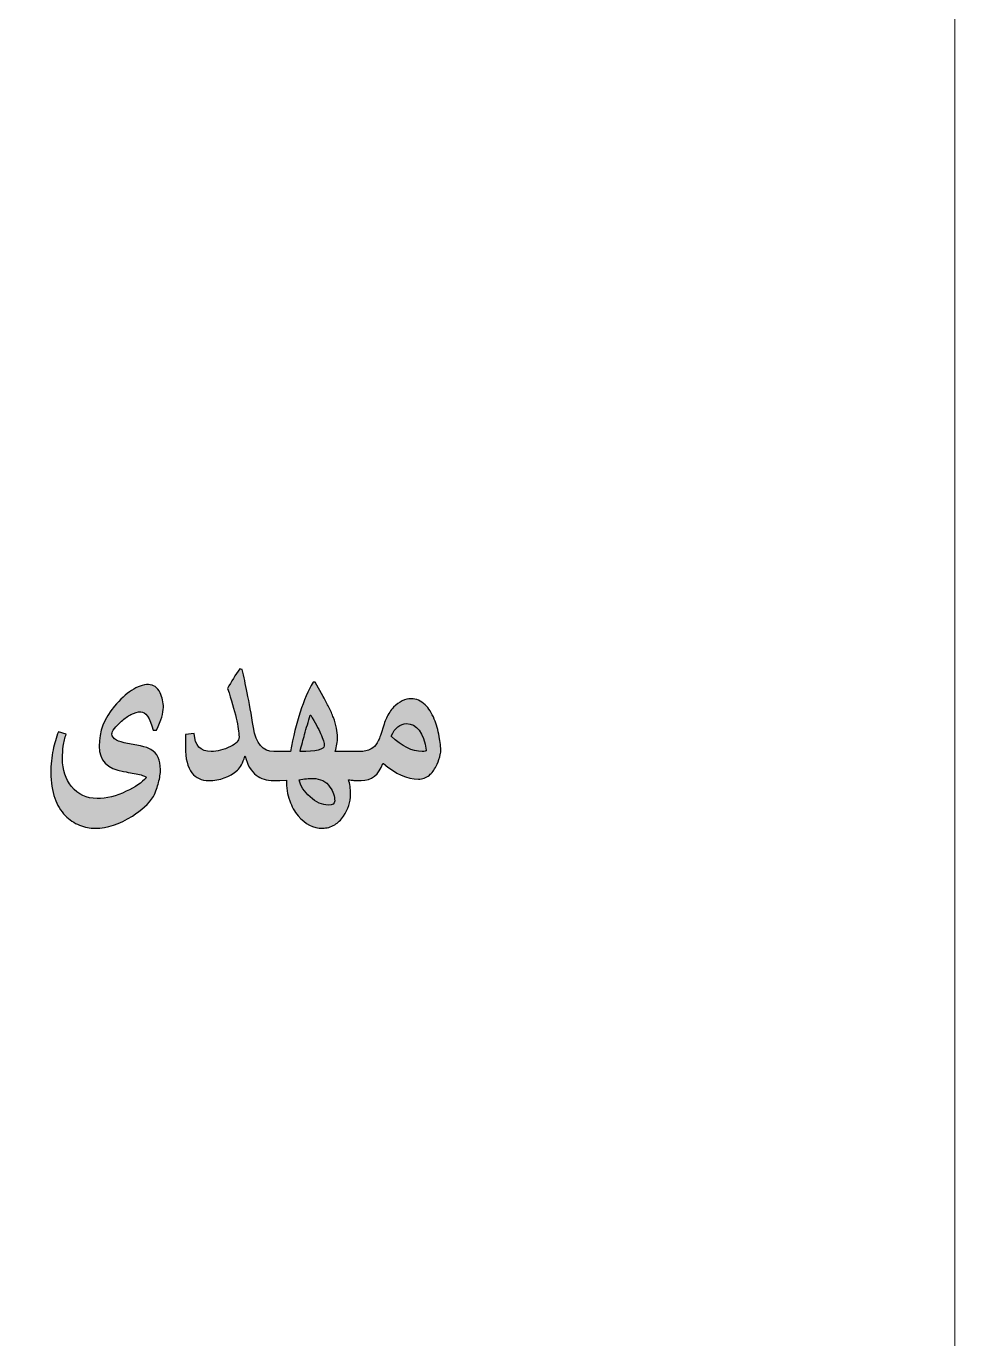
# Model space of a CAD drawing. Header units: millimetres. Extents: x -87.7 to -37.9, y -26.6 to 23.2.
# Drawn here: x -46.52 to -37.85, y -14.36 to -2.11 of the extents above; entities that cross this region are included whole.
import ezdxf

# ---------------------------------------------------------------- set-up
doc = ezdxf.new("R2010")
doc.units = ezdxf.units.MM
doc.header["$MEASUREMENT"] = 0
doc.layers.add('Layer 1', color=7, linetype='Continuous')

msp = doc.modelspace()

# ---------------------------------------------------------------- hatches: boundary and pattern name
at = {"layer": 'Layer 1', "true_color": 0x373435}
h = msp.add_hatch(color=250, dxfattribs=at)
edge = h.paths.add_edge_path()
edge.add_spline(control_points=[(-44.1901, -9.1502), (-44.1901, -9.1502), (-44.1914, -9.1502), (-44.1914, -9.1502), (-44.1914, -9.1502), (-44.1926, -9.1502), (-44.1926, -9.1502), (-44.1926, -9.1502), (-44.2073, -9.1502), (-44.2073, -9.1502), (-44.2743, -9.1502), (-44.3281, -9.1338), (-44.3705, -9.1016), (-44.4188, -9.0647), (-44.4532, -9.0052), (-44.4747, -8.9236), (-44.4747, -8.9236), (-44.4783, -8.9236), (-44.4783, -8.9236), (-44.4955, -8.9871), (-44.5187, -9.031), (-44.5466, -9.0545), (-44.6206, -9.118), (-44.7097, -9.1502), (-44.8126, -9.1502), (-44.8823, -9.1502), (-44.9346, -9.1267), (-44.9714, -9.0797), (-45.0117, -9.0271), (-45.0317, -8.9456), (-45.0317, -8.8359), (-45.0317, -8.8359), (-45.0317, -8.7857), (-45.0317, -8.7857), (-45.0317, -8.7857), (-45.0295, -8.7206), (-45.0295, -8.7206), (-45.0295, -8.7206), (-44.9491, -8.7127), (-44.9491, -8.7127), (-44.944, -8.824), (-44.8916, -8.8797), (-44.7917, -8.8797), (-44.7356, -8.8797), (-44.6752, -8.864), (-44.6099, -8.8327), (-44.5574, -8.8084), (-44.5315, -8.7794), (-44.5315, -8.744), (-44.5315, -8.6587), (-44.5669, -8.5082), (-44.6379, -8.2925), (-44.6041, -8.2275), (-44.5669, -8.1664), (-44.5244, -8.1076), (-44.5244, -8.1076), (-44.5035, -8.1146), (-44.5035, -8.1146), (-44.487, -8.1805), (-44.4704, -8.2526), (-44.4547, -8.3318), (-44.4366, -8.4227), (-44.4173, -8.5309), (-44.3964, -8.6564), (-44.3727, -8.8053), (-44.3094, -8.8797), (-44.2073, -8.8797), (-44.2073, -8.8797), (-44.1926, -8.8797), (-44.1926, -8.8797), (-44.1926, -8.8797), (-44.1914, -8.8797), (-44.1914, -8.8797), (-44.1914, -8.8797), (-44.1901, -8.8797), (-44.1901, -8.8797), (-44.1901, -8.8797), (-44.0514, -8.8797), (-44.0514, -8.8797), (-44.0011, -8.6054), (-43.9307, -8.3897), (-43.8402, -8.233), (-43.8402, -8.233), (-43.82, -8.233), (-43.82, -8.233), (-43.82, -8.233), (-43.746, -8.3671), (-43.746, -8.3671), (-43.7252, -8.4031), (-43.7079, -8.436), (-43.6934, -8.4659), (-43.6762, -8.4995), (-43.6619, -8.5325), (-43.6504, -8.563), (-43.6251, -8.6313), (-43.6123, -8.6931), (-43.6123, -8.748), (-43.6123, -8.7873), (-43.6194, -8.8312), (-43.6345, -8.8797), (-43.6345, -8.8797), (-43.4099, -8.8797), (-43.4099, -8.8797), (-43.4099, -8.8797), (-43.4087, -8.8797), (-43.4087, -8.8797), (-43.4087, -8.8797), (-43.4074, -8.8797), (-43.4074, -8.8797), (-43.4074, -8.8797), (-43.3901, -8.8797), (-43.3901, -8.8797), (-43.3536, -8.8797), (-43.3182, -8.8679), (-43.2838, -8.8453), (-43.2623, -8.8304), (-43.2442, -8.8069), (-43.2292, -8.7748), (-43.2234, -8.7621), (-43.2178, -8.7472), (-43.2121, -8.7292), (-43.2121, -8.7292), (-43.1775, -8.6234), (-43.1775, -8.6234), (-43.1709, -8.6029), (-43.1638, -8.5849), (-43.1558, -8.5685), (-43.138, -8.5278), (-43.1149, -8.494), (-43.0884, -8.4667), (-43.0358, -8.414), (-42.9812, -8.3874), (-42.9245, -8.3874), (-42.8763, -8.3874), (-42.8325, -8.4063), (-42.7944, -8.4438), (-42.7612, -8.4752), (-42.7326, -8.5199), (-42.7088, -8.5779), (-42.6895, -8.6266), (-42.6736, -8.6807), (-42.6622, -8.741), (-42.6528, -8.792), (-42.6485, -8.8389), (-42.6485, -8.8813), (-42.6485, -8.8836), (-42.6492, -8.8892), (-42.6515, -8.8977), (-42.6528, -8.9079), (-42.6551, -8.9181), (-42.6586, -8.93), (-42.6664, -8.9621), (-42.6779, -8.9903), (-42.6916, -9.0161), (-42.7096, -9.0521), (-42.7311, -9.0805), (-42.7549, -9.1001), (-42.7857, -9.1251), (-42.8196, -9.1376), (-42.8576, -9.1376), (-42.9619, -9.1376), (-43.0704, -9.0891), (-43.1846, -8.9911), (-43.1846, -8.9911), (-43.1882, -8.9911), (-43.1882, -8.9911), (-43.2256, -9.0969), (-43.2938, -9.1502), (-43.3923, -9.1502), (-43.3923, -9.1502), (-43.4074, -9.1502), (-43.4074, -9.1502), (-43.4074, -9.1502), (-43.4089, -9.1502), (-43.4089, -9.1502), (-43.4089, -9.1502), (-43.4101, -9.1502), (-43.4101, -9.1502), (-43.4101, -9.1502), (-43.4114, -9.1502), (-43.4114, -9.1502), (-43.4114, -9.1502), (-43.4247, -9.1502), (-43.4247, -9.1502), (-43.434, -9.1502), (-43.4449, -9.1494), (-43.4585, -9.1487), (-43.4743, -9.1478), (-43.4916, -9.1463), (-43.5102, -9.1432), (-43.4973, -9.18), (-43.4907, -9.2254), (-43.4907, -9.2796), (-43.4907, -9.3508), (-43.5131, -9.4184), (-43.5577, -9.4834), (-43.5815, -9.5179), (-43.6087, -9.5446), (-43.6388, -9.5634), (-43.6747, -9.5845), (-43.7129, -9.5955), (-43.7532, -9.5955), (-43.838, -9.5955), (-43.9127, -9.5571), (-43.978, -9.4794), (-44.0134, -9.4403), (-44.04, -9.3933), (-44.0587, -9.3391), (-44.0795, -9.2796), (-44.0895, -9.2152), (-44.0895, -9.1463), (-44.0895, -9.1463), (-44.152, -9.1502), (-44.152, -9.1502), (-44.152, -9.1502), (-44.1901, -9.1502), (-44.1901, -9.1502)], knot_values=[0, 0, 0, 0, 0.0138889, 0.0138889, 0.0138889, 0.0277778, 0.0277778, 0.0277778, 0.0416667, 0.0416667, 0.0416667, 0.0555556, 0.0555556, 0.0555556, 0.0694444, 0.0694444, 0.0694444, 0.0833333, 0.0833333, 0.0833333, 0.0972222, 0.0972222, 0.0972222, 0.1111111, 0.1111111, 0.1111111, 0.125, 0.125, 0.125, 0.1388889, 0.1388889, 0.1388889, 0.1527778, 0.1527778, 0.1527778, 0.1666667, 0.1666667, 0.1666667, 0.1805556, 0.1805556, 0.1805556, 0.1944444, 0.1944444, 0.1944444, 0.2083333, 0.2083333, 0.2083333, 0.2222222, 0.2222222, 0.2222222, 0.2361111, 0.2361111, 0.2361111, 0.25, 0.25, 0.25, 0.2638889, 0.2638889, 0.2638889, 0.2777778, 0.2777778, 0.2777778, 0.2916667, 0.2916667, 0.2916667, 0.3055556, 0.3055556, 0.3055556, 0.3194444, 0.3194444, 0.3194444, 0.3333333, 0.3333333, 0.3333333, 0.3472222, 0.3472222, 0.3472222, 0.3611111, 0.3611111, 0.3611111, 0.375, 0.375, 0.375, 0.3888889, 0.3888889, 0.3888889, 0.4027778, 0.4027778, 0.4027778, 0.4166667, 0.4166667, 0.4166667, 0.4305556, 0.4305556, 0.4305556, 0.4444444, 0.4444444, 0.4444444, 0.4583333, 0.4583333, 0.4583333, 0.4722222, 0.4722222, 0.4722222, 0.4861111, 0.4861111, 0.4861111, 0.5, 0.5, 0.5, 0.5138889, 0.5138889, 0.5138889, 0.5277778, 0.5277778, 0.5277778, 0.5416667, 0.5416667, 0.5416667, 0.5555556, 0.5555556, 0.5555556, 0.5694444, 0.5694444, 0.5694444, 0.5833333, 0.5833333, 0.5833333, 0.5972222, 0.5972222, 0.5972222, 0.6111111, 0.6111111, 0.6111111, 0.625, 0.625, 0.625, 0.6388889, 0.6388889, 0.6388889, 0.6527778, 0.6527778, 0.6527778, 0.6666667, 0.6666667, 0.6666667, 0.6805556, 0.6805556, 0.6805556, 0.6944444, 0.6944444, 0.6944444, 0.7083333, 0.7083333, 0.7083333, 0.7222222, 0.7222222, 0.7222222, 0.7361111, 0.7361111, 0.7361111, 0.75, 0.75, 0.75, 0.7638889, 0.7638889, 0.7638889, 0.7777778, 0.7777778, 0.7777778, 0.7916667, 0.7916667, 0.7916667, 0.8055556, 0.8055556, 0.8055556, 0.8194444, 0.8194444, 0.8194444, 0.8333333, 0.8333333, 0.8333333, 0.8472222, 0.8472222, 0.8472222, 0.8611111, 0.8611111, 0.8611111, 0.875, 0.875, 0.875, 0.8888889, 0.8888889, 0.8888889, 0.9027778, 0.9027778, 0.9027778, 0.9166667, 0.9166667, 0.9166667, 0.9305556, 0.9305556, 0.9305556, 0.9444444, 0.9444444, 0.9444444, 0.9583333, 0.9583333, 0.9583333, 0.9722222, 0.9722222, 0.9722222, 0.9861111, 0.9861111, 0.9861111, 1, 1, 1, 1], degree=3, periodic=1)
h = msp.add_hatch(color=250, dxfattribs=at)
edge = h.paths.add_edge_path()
edge.add_spline(control_points=[(-45.3321, -8.679), (-45.3645, -8.5653), (-45.4034, -8.5089), (-45.4486, -8.5089), (-45.4759, -8.5089), (-45.5068, -8.5176), (-45.5405, -8.5348), (-45.5693, -8.5496), (-45.5981, -8.57), (-45.6268, -8.5951), (-45.6872, -8.6493), (-45.7174, -8.6892), (-45.7174, -8.7151), (-45.7174, -8.7386), (-45.7031, -8.7582), (-45.6743, -8.7731), (-45.652, -8.785), (-45.6175, -8.7959), (-45.5714, -8.8046), (-45.5714, -8.8046), (-45.45, -8.8272), (-45.45, -8.8272), (-45.4061, -8.8374), (-45.3746, -8.8483), (-45.3545, -8.8602), (-45.2948, -8.8962), (-45.2646, -8.959), (-45.2646, -9.0491), (-45.2646, -9.0852), (-45.2711, -9.1259), (-45.2832, -9.1706), (-45.2926, -9.2082), (-45.3076, -9.2513), (-45.3284, -9.2999), (-45.3767, -9.3674), (-45.4428, -9.4285), (-45.5269, -9.4826), (-45.6455, -9.5579), (-45.7604, -9.5955), (-45.872, -9.5955), (-45.923, -9.5955), (-45.9725, -9.586), (-46.0192, -9.5673), (-46.0703, -9.547), (-46.1148, -9.5171), (-46.1529, -9.4771), (-46.1954, -9.4325), (-46.2277, -9.3791), (-46.2514, -9.3164), (-46.2758, -9.2466), (-46.288, -9.1666), (-46.288, -9.0773), (-46.288, -9.0012), (-46.2809, -8.9308), (-46.2672, -8.864), (-46.2557, -8.8069), (-46.2384, -8.7504), (-46.2162, -8.6955), (-46.2162, -8.6955), (-46.1443, -8.7182), (-46.1443, -8.7182), (-46.1565, -8.7519), (-46.1658, -8.7888), (-46.1715, -8.8304), (-46.1766, -8.864), (-46.1794, -8.9032), (-46.1794, -8.9464), (-46.1794, -9.0506), (-46.1507, -9.1376), (-46.0939, -9.2066), (-46.0343, -9.2811), (-45.9553, -9.318), (-45.856, -9.318), (-45.7678, -9.318), (-45.6771, -9.296), (-45.5837, -9.2513), (-45.5004, -9.2113), (-45.4378, -9.169), (-45.3968, -9.1244), (-45.3968, -9.1204), (-45.4025, -9.115), (-45.4141, -9.1095), (-45.4242, -9.1056), (-45.4393, -9.1001), (-45.4601, -9.0946), (-45.478, -9.0907), (-45.501, -9.086), (-45.5284, -9.0813), (-45.5506, -9.0773), (-45.5772, -9.0717), (-45.6095, -9.0663), (-45.7611, -9.042), (-45.8367, -8.9636), (-45.8367, -8.8312), (-45.8367, -8.6939), (-45.7893, -8.5692), (-45.6937, -8.4572), (-45.6398, -8.3937), (-45.5873, -8.3443), (-45.5355, -8.3106), (-45.4795, -8.2737), (-45.4263, -8.2549), (-45.3767, -8.2549), (-45.3299, -8.2549), (-45.2933, -8.2807), (-45.2681, -8.3334), (-45.2473, -8.3749), (-45.2372, -8.4203), (-45.2372, -8.4697), (-45.2372, -8.5176), (-45.2589, -8.5873), (-45.3013, -8.679), (-45.3013, -8.679), (-45.3321, -8.679), (-45.3321, -8.679)], knot_values=[0, 0, 0, 0, 0.0263158, 0.0263158, 0.0263158, 0.0526316, 0.0526316, 0.0526316, 0.0789474, 0.0789474, 0.0789474, 0.1052632, 0.1052632, 0.1052632, 0.1315789, 0.1315789, 0.1315789, 0.1578947, 0.1578947, 0.1578947, 0.1842105, 0.1842105, 0.1842105, 0.2105263, 0.2105263, 0.2105263, 0.2368421, 0.2368421, 0.2368421, 0.2631579, 0.2631579, 0.2631579, 0.2894737, 0.2894737, 0.2894737, 0.3157895, 0.3157895, 0.3157895, 0.3421053, 0.3421053, 0.3421053, 0.3684211, 0.3684211, 0.3684211, 0.3947368, 0.3947368, 0.3947368, 0.4210526, 0.4210526, 0.4210526, 0.4473684, 0.4473684, 0.4473684, 0.4736842, 0.4736842, 0.4736842, 0.5, 0.5, 0.5, 0.5263158, 0.5263158, 0.5263158, 0.5526316, 0.5526316, 0.5526316, 0.5789474, 0.5789474, 0.5789474, 0.6052632, 0.6052632, 0.6052632, 0.6315789, 0.6315789, 0.6315789, 0.6578947, 0.6578947, 0.6578947, 0.6842105, 0.6842105, 0.6842105, 0.7105263, 0.7105263, 0.7105263, 0.7368421, 0.7368421, 0.7368421, 0.7631579, 0.7631579, 0.7631579, 0.7894737, 0.7894737, 0.7894737, 0.8157895, 0.8157895, 0.8157895, 0.8421053, 0.8421053, 0.8421053, 0.8684211, 0.8684211, 0.8684211, 0.8947368, 0.8947368, 0.8947368, 0.9210526, 0.9210526, 0.9210526, 0.9473684, 0.9473684, 0.9473684, 0.9736842, 0.9736842, 0.9736842, 1, 1, 1, 1], degree=3, periodic=1)
h = msp.add_hatch(color=250, dxfattribs=at)
edge = h.paths.add_edge_path()
edge.add_spline(control_points=[(-43.736, -8.8264), (-43.736, -8.8022), (-43.7474, -8.7636), (-43.7705, -8.7127), (-43.7913, -8.6658), (-43.8214, -8.6084), (-43.8624, -8.5411), (-43.8624, -8.5411), (-43.8667, -8.5411), (-43.8667, -8.5411), (-43.8847, -8.5998), (-43.9026, -8.6594), (-43.9199, -8.7206), (-43.9335, -8.7677), (-43.9471, -8.821), (-43.9622, -8.8797), (-43.8113, -8.8797), (-43.736, -8.8617), (-43.736, -8.8264)], knot_values=[0, 0, 0, 0, 0.1666667, 0.1666667, 0.1666667, 0.3333333, 0.3333333, 0.3333333, 0.5, 0.5, 0.5, 0.6666667, 0.6666667, 0.6666667, 0.8333333, 0.8333333, 0.8333333, 1, 1, 1, 1], degree=3, periodic=1)
h = msp.add_hatch(color=250, dxfattribs=at)
edge = h.paths.add_edge_path()
edge.add_spline(control_points=[(-42.8217, -8.8797), (-42.7966, -8.8797), (-42.7836, -8.8758), (-42.7836, -8.8679), (-42.8116, -8.7026), (-42.8727, -8.6195), (-42.9669, -8.6195), (-43.028, -8.6195), (-43.0761, -8.6579), (-43.1113, -8.7355), (-43.0113, -8.8319), (-42.9152, -8.8797), (-42.8217, -8.8797)], knot_values=[0, 0, 0, 0, 0.25, 0.25, 0.25, 0.5, 0.5, 0.5, 0.75, 0.75, 0.75, 1, 1, 1, 1], degree=3, periodic=1)
h = msp.add_hatch(color=250, dxfattribs=at)
edge = h.paths.add_edge_path()
edge.add_spline(control_points=[(-43.8681, -9.3039), (-43.8121, -9.3548), (-43.7554, -9.3798), (-43.6986, -9.3798), (-43.6583, -9.3798), (-43.6382, -9.3665), (-43.6382, -9.3407), (-43.6382, -9.2976), (-43.6533, -9.2545), (-43.6827, -9.2113), (-43.7194, -9.1581), (-43.7726, -9.1314), (-43.8409, -9.1314), (-43.8804, -9.1314), (-43.9243, -9.1353), (-43.9709, -9.1432), (-43.9579, -9.2011), (-43.9234, -9.2545), (-43.8681, -9.3039)], knot_values=[0, 0, 0, 0, 0.1666667, 0.1666667, 0.1666667, 0.3333333, 0.3333333, 0.3333333, 0.5, 0.5, 0.5, 0.6666667, 0.6666667, 0.6666667, 0.8333333, 0.8333333, 0.8333333, 1, 1, 1, 1], degree=3, periodic=1)

# ---------------------------------------------------------------- linework, layer by layer
at = {"layer": 'Layer 1', "color": 250, "lineweight": 18}
msp.add_open_spline([(-83.6677, 23.192), (-83.6677, 23.192), (-41.8353, 23.192), (-41.8353, 23.192), (-39.6442, 23.192), (-37.8515, 21.3993), (-37.8515, 19.2081), (-37.8515, 19.2081), (-37.8515, -22.6241), (-37.8515, -22.6241), (-37.8515, -24.8153), (-39.6442, -26.608), (-41.8353, -26.608), (-41.8353, -26.608), (-83.6677, -26.608), (-83.6677, -26.608), (-85.8588, -26.608), (-87.6515, -24.8153), (-87.6515, -22.6241), (-87.6515, -22.6241), (-87.6515, 19.2081), (-87.6515, 19.2081), (-87.6515, 21.3993), (-85.8588, 23.192), (-83.6677, 23.192)], degree=3, knots=[0, 0, 0, 0, 0.125, 0.125, 0.125, 0.25, 0.25, 0.25, 0.375, 0.375, 0.375, 0.5, 0.5, 0.5, 0.625, 0.625, 0.625, 0.75, 0.75, 0.75, 0.875, 0.875, 0.875, 1, 1, 1, 1], dxfattribs=at)
at = {"layer": 'Layer 1', "color": 250}
for points, knots in [([(-44.1901, -9.1502), (-44.1901, -9.1502), (-44.1914, -9.1502), (-44.1914, -9.1502), (-44.1914, -9.1502), (-44.1926, -9.1502), (-44.1926, -9.1502), (-44.1926, -9.1502), (-44.2073, -9.1502), (-44.2073, -9.1502), (-44.2743, -9.1502), (-44.3281, -9.1338), (-44.3705, -9.1016), (-44.4188, -9.0647), (-44.4532, -9.0052), (-44.4747, -8.9236), (-44.4747, -8.9236), (-44.4783, -8.9236), (-44.4783, -8.9236), (-44.4955, -8.9871), (-44.5187, -9.031), (-44.5466, -9.0545), (-44.6206, -9.118), (-44.7097, -9.1502), (-44.8126, -9.1502), (-44.8823, -9.1502), (-44.9346, -9.1267), (-44.9714, -9.0797), (-45.0117, -9.0271), (-45.0317, -8.9456), (-45.0317, -8.8359), (-45.0317, -8.8359), (-45.0317, -8.7857), (-45.0317, -8.7857), (-45.0317, -8.7857), (-45.0295, -8.7206), (-45.0295, -8.7206), (-45.0295, -8.7206), (-44.9491, -8.7127), (-44.9491, -8.7127), (-44.944, -8.824), (-44.8916, -8.8797), (-44.7917, -8.8797), (-44.7356, -8.8797), (-44.6752, -8.864), (-44.6099, -8.8327), (-44.5574, -8.8084), (-44.5315, -8.7794), (-44.5315, -8.744), (-44.5315, -8.6587), (-44.5669, -8.5082), (-44.6379, -8.2925), (-44.6041, -8.2275), (-44.5669, -8.1664), (-44.5244, -8.1076), (-44.5244, -8.1076), (-44.5035, -8.1146), (-44.5035, -8.1146), (-44.487, -8.1805), (-44.4704, -8.2526), (-44.4547, -8.3318), (-44.4366, -8.4227), (-44.4173, -8.5309), (-44.3964, -8.6564), (-44.3727, -8.8053), (-44.3094, -8.8797), (-44.2073, -8.8797), (-44.2073, -8.8797), (-44.1926, -8.8797), (-44.1926, -8.8797), (-44.1926, -8.8797), (-44.1914, -8.8797), (-44.1914, -8.8797), (-44.1914, -8.8797), (-44.1901, -8.8797), (-44.1901, -8.8797), (-44.1901, -8.8797), (-44.0514, -8.8797), (-44.0514, -8.8797), (-44.0011, -8.6054), (-43.9307, -8.3897), (-43.8402, -8.233), (-43.8402, -8.233), (-43.82, -8.233), (-43.82, -8.233), (-43.82, -8.233), (-43.746, -8.3671), (-43.746, -8.3671), (-43.7252, -8.4031), (-43.7079, -8.436), (-43.6934, -8.4659), (-43.6762, -8.4995), (-43.6619, -8.5325), (-43.6504, -8.563), (-43.6251, -8.6313), (-43.6123, -8.6931), (-43.6123, -8.748), (-43.6123, -8.7873), (-43.6194, -8.8312), (-43.6345, -8.8797), (-43.6345, -8.8797), (-43.4099, -8.8797), (-43.4099, -8.8797), (-43.4099, -8.8797), (-43.4087, -8.8797), (-43.4087, -8.8797), (-43.4087, -8.8797), (-43.4074, -8.8797), (-43.4074, -8.8797), (-43.4074, -8.8797), (-43.3901, -8.8797), (-43.3901, -8.8797), (-43.3536, -8.8797), (-43.3182, -8.8679), (-43.2838, -8.8453), (-43.2623, -8.8304), (-43.2442, -8.8069), (-43.2292, -8.7748), (-43.2234, -8.7621), (-43.2178, -8.7472), (-43.2121, -8.7292), (-43.2121, -8.7292), (-43.1775, -8.6234), (-43.1775, -8.6234), (-43.1709, -8.6029), (-43.1638, -8.5849), (-43.1558, -8.5685), (-43.138, -8.5278), (-43.1149, -8.494), (-43.0884, -8.4667), (-43.0358, -8.414), (-42.9812, -8.3874), (-42.9245, -8.3874), (-42.8763, -8.3874), (-42.8325, -8.4063), (-42.7944, -8.4438), (-42.7612, -8.4752), (-42.7326, -8.5199), (-42.7088, -8.5779), (-42.6895, -8.6266), (-42.6736, -8.6807), (-42.6622, -8.741), (-42.6528, -8.792), (-42.6485, -8.8389), (-42.6485, -8.8813), (-42.6485, -8.8836), (-42.6492, -8.8892), (-42.6515, -8.8977), (-42.6528, -8.9079), (-42.6551, -8.9181), (-42.6586, -8.93), (-42.6664, -8.9621), (-42.6779, -8.9903), (-42.6916, -9.0161), (-42.7096, -9.0521), (-42.7311, -9.0805), (-42.7549, -9.1001), (-42.7857, -9.1251), (-42.8196, -9.1376), (-42.8576, -9.1376), (-42.9619, -9.1376), (-43.0704, -9.0891), (-43.1846, -8.9911), (-43.1846, -8.9911), (-43.1882, -8.9911), (-43.1882, -8.9911), (-43.2256, -9.0969), (-43.2938, -9.1502), (-43.3923, -9.1502), (-43.3923, -9.1502), (-43.4074, -9.1502), (-43.4074, -9.1502), (-43.4074, -9.1502), (-43.4089, -9.1502), (-43.4089, -9.1502), (-43.4089, -9.1502), (-43.4101, -9.1502), (-43.4101, -9.1502), (-43.4101, -9.1502), (-43.4114, -9.1502), (-43.4114, -9.1502), (-43.4114, -9.1502), (-43.4247, -9.1502), (-43.4247, -9.1502), (-43.434, -9.1502), (-43.4449, -9.1494), (-43.4585, -9.1487), (-43.4743, -9.1478), (-43.4916, -9.1463), (-43.5102, -9.1432), (-43.4973, -9.18), (-43.4907, -9.2254), (-43.4907, -9.2796), (-43.4907, -9.3508), (-43.5131, -9.4184), (-43.5577, -9.4834), (-43.5815, -9.5179), (-43.6087, -9.5446), (-43.6388, -9.5634), (-43.6747, -9.5845), (-43.7129, -9.5955), (-43.7532, -9.5955), (-43.838, -9.5955), (-43.9127, -9.5571), (-43.978, -9.4794), (-44.0134, -9.4403), (-44.04, -9.3933), (-44.0587, -9.3391), (-44.0795, -9.2796), (-44.0895, -9.2152), (-44.0895, -9.1463), (-44.0895, -9.1463), (-44.152, -9.1502), (-44.152, -9.1502), (-44.152, -9.1502), (-44.1901, -9.1502), (-44.1901, -9.1502)], [0, 0, 0, 0, 0.0138889, 0.0138889, 0.0138889, 0.0277778, 0.0277778, 0.0277778, 0.0416667, 0.0416667, 0.0416667, 0.0555556, 0.0555556, 0.0555556, 0.0694444, 0.0694444, 0.0694444, 0.0833333, 0.0833333, 0.0833333, 0.0972222, 0.0972222, 0.0972222, 0.1111111, 0.1111111, 0.1111111, 0.125, 0.125, 0.125, 0.1388889, 0.1388889, 0.1388889, 0.1527778, 0.1527778, 0.1527778, 0.1666667, 0.1666667, 0.1666667, 0.1805556, 0.1805556, 0.1805556, 0.1944444, 0.1944444, 0.1944444, 0.2083333, 0.2083333, 0.2083333, 0.2222222, 0.2222222, 0.2222222, 0.2361111, 0.2361111, 0.2361111, 0.25, 0.25, 0.25, 0.2638889, 0.2638889, 0.2638889, 0.2777778, 0.2777778, 0.2777778, 0.2916667, 0.2916667, 0.2916667, 0.3055556, 0.3055556, 0.3055556, 0.3194444, 0.3194444, 0.3194444, 0.3333333, 0.3333333, 0.3333333, 0.3472222, 0.3472222, 0.3472222, 0.3611111, 0.3611111, 0.3611111, 0.375, 0.375, 0.375, 0.3888889, 0.3888889, 0.3888889, 0.4027778, 0.4027778, 0.4027778, 0.4166667, 0.4166667, 0.4166667, 0.4305556, 0.4305556, 0.4305556, 0.4444444, 0.4444444, 0.4444444, 0.4583333, 0.4583333, 0.4583333, 0.4722222, 0.4722222, 0.4722222, 0.4861111, 0.4861111, 0.4861111, 0.5, 0.5, 0.5, 0.5138889, 0.5138889, 0.5138889, 0.5277778, 0.5277778, 0.5277778, 0.5416667, 0.5416667, 0.5416667, 0.5555556, 0.5555556, 0.5555556, 0.5694444, 0.5694444, 0.5694444, 0.5833333, 0.5833333, 0.5833333, 0.5972222, 0.5972222, 0.5972222, 0.6111111, 0.6111111, 0.6111111, 0.625, 0.625, 0.625, 0.6388889, 0.6388889, 0.6388889, 0.6527778, 0.6527778, 0.6527778, 0.6666667, 0.6666667, 0.6666667, 0.6805556, 0.6805556, 0.6805556, 0.6944444, 0.6944444, 0.6944444, 0.7083333, 0.7083333, 0.7083333, 0.7222222, 0.7222222, 0.7222222, 0.7361111, 0.7361111, 0.7361111, 0.75, 0.75, 0.75, 0.7638889, 0.7638889, 0.7638889, 0.7777778, 0.7777778, 0.7777778, 0.7916667, 0.7916667, 0.7916667, 0.8055556, 0.8055556, 0.8055556, 0.8194444, 0.8194444, 0.8194444, 0.8333333, 0.8333333, 0.8333333, 0.8472222, 0.8472222, 0.8472222, 0.8611111, 0.8611111, 0.8611111, 0.875, 0.875, 0.875, 0.8888889, 0.8888889, 0.8888889, 0.9027778, 0.9027778, 0.9027778, 0.9166667, 0.9166667, 0.9166667, 0.9305556, 0.9305556, 0.9305556, 0.9444444, 0.9444444, 0.9444444, 0.9583333, 0.9583333, 0.9583333, 0.9722222, 0.9722222, 0.9722222, 0.9861111, 0.9861111, 0.9861111, 1, 1, 1, 1]), ([(-45.3321, -8.679), (-45.3645, -8.5653), (-45.4034, -8.5089), (-45.4486, -8.5089), (-45.4759, -8.5089), (-45.5068, -8.5176), (-45.5405, -8.5348), (-45.5693, -8.5496), (-45.5981, -8.57), (-45.6268, -8.5951), (-45.6872, -8.6493), (-45.7174, -8.6892), (-45.7174, -8.7151), (-45.7174, -8.7386), (-45.7031, -8.7582), (-45.6743, -8.7731), (-45.652, -8.785), (-45.6175, -8.7959), (-45.5714, -8.8046), (-45.5714, -8.8046), (-45.45, -8.8272), (-45.45, -8.8272), (-45.4061, -8.8374), (-45.3746, -8.8483), (-45.3545, -8.8602), (-45.2948, -8.8962), (-45.2646, -8.959), (-45.2646, -9.0491), (-45.2646, -9.0852), (-45.2711, -9.1259), (-45.2832, -9.1706), (-45.2926, -9.2082), (-45.3076, -9.2513), (-45.3284, -9.2999), (-45.3767, -9.3674), (-45.4428, -9.4285), (-45.5269, -9.4826), (-45.6455, -9.5579), (-45.7604, -9.5955), (-45.872, -9.5955), (-45.923, -9.5955), (-45.9725, -9.586), (-46.0192, -9.5673), (-46.0703, -9.547), (-46.1148, -9.5171), (-46.1529, -9.4771), (-46.1954, -9.4325), (-46.2277, -9.3791), (-46.2514, -9.3164), (-46.2758, -9.2466), (-46.288, -9.1666), (-46.288, -9.0773), (-46.288, -9.0012), (-46.2809, -8.9308), (-46.2672, -8.864), (-46.2557, -8.8069), (-46.2384, -8.7504), (-46.2162, -8.6955), (-46.2162, -8.6955), (-46.1443, -8.7182), (-46.1443, -8.7182), (-46.1565, -8.7519), (-46.1658, -8.7888), (-46.1715, -8.8304), (-46.1766, -8.864), (-46.1794, -8.9032), (-46.1794, -8.9464), (-46.1794, -9.0506), (-46.1507, -9.1376), (-46.0939, -9.2066), (-46.0343, -9.2811), (-45.9553, -9.318), (-45.856, -9.318), (-45.7678, -9.318), (-45.6771, -9.296), (-45.5837, -9.2513), (-45.5004, -9.2113), (-45.4378, -9.169), (-45.3968, -9.1244), (-45.3968, -9.1204), (-45.4025, -9.115), (-45.4141, -9.1095), (-45.4242, -9.1056), (-45.4393, -9.1001), (-45.4601, -9.0946), (-45.478, -9.0907), (-45.501, -9.086), (-45.5284, -9.0813), (-45.5506, -9.0773), (-45.5772, -9.0717), (-45.6095, -9.0663), (-45.7611, -9.042), (-45.8367, -8.9636), (-45.8367, -8.8312), (-45.8367, -8.6939), (-45.7893, -8.5692), (-45.6937, -8.4572), (-45.6398, -8.3937), (-45.5873, -8.3443), (-45.5355, -8.3106), (-45.4795, -8.2737), (-45.4263, -8.2549), (-45.3767, -8.2549), (-45.3299, -8.2549), (-45.2933, -8.2807), (-45.2681, -8.3334), (-45.2473, -8.3749), (-45.2372, -8.4203), (-45.2372, -8.4697), (-45.2372, -8.5176), (-45.2589, -8.5873), (-45.3013, -8.679), (-45.3013, -8.679), (-45.3321, -8.679), (-45.3321, -8.679)], [0, 0, 0, 0, 0.0263158, 0.0263158, 0.0263158, 0.0526316, 0.0526316, 0.0526316, 0.0789474, 0.0789474, 0.0789474, 0.1052632, 0.1052632, 0.1052632, 0.1315789, 0.1315789, 0.1315789, 0.1578947, 0.1578947, 0.1578947, 0.1842105, 0.1842105, 0.1842105, 0.2105263, 0.2105263, 0.2105263, 0.2368421, 0.2368421, 0.2368421, 0.2631579, 0.2631579, 0.2631579, 0.2894737, 0.2894737, 0.2894737, 0.3157895, 0.3157895, 0.3157895, 0.3421053, 0.3421053, 0.3421053, 0.3684211, 0.3684211, 0.3684211, 0.3947368, 0.3947368, 0.3947368, 0.4210526, 0.4210526, 0.4210526, 0.4473684, 0.4473684, 0.4473684, 0.4736842, 0.4736842, 0.4736842, 0.5, 0.5, 0.5, 0.5263158, 0.5263158, 0.5263158, 0.5526316, 0.5526316, 0.5526316, 0.5789474, 0.5789474, 0.5789474, 0.6052632, 0.6052632, 0.6052632, 0.6315789, 0.6315789, 0.6315789, 0.6578947, 0.6578947, 0.6578947, 0.6842105, 0.6842105, 0.6842105, 0.7105263, 0.7105263, 0.7105263, 0.7368421, 0.7368421, 0.7368421, 0.7631579, 0.7631579, 0.7631579, 0.7894737, 0.7894737, 0.7894737, 0.8157895, 0.8157895, 0.8157895, 0.8421053, 0.8421053, 0.8421053, 0.8684211, 0.8684211, 0.8684211, 0.8947368, 0.8947368, 0.8947368, 0.9210526, 0.9210526, 0.9210526, 0.9473684, 0.9473684, 0.9473684, 0.9736842, 0.9736842, 0.9736842, 1, 1, 1, 1]), ([(-43.736, -8.8264), (-43.736, -8.8022), (-43.7474, -8.7636), (-43.7705, -8.7127), (-43.7913, -8.6658), (-43.8214, -8.6084), (-43.8624, -8.5411), (-43.8624, -8.5411), (-43.8667, -8.5411), (-43.8667, -8.5411), (-43.8847, -8.5998), (-43.9026, -8.6594), (-43.9199, -8.7206), (-43.9335, -8.7677), (-43.9471, -8.821), (-43.9622, -8.8797), (-43.8113, -8.8797), (-43.736, -8.8617), (-43.736, -8.8264)], [0, 0, 0, 0, 0.1666667, 0.1666667, 0.1666667, 0.3333333, 0.3333333, 0.3333333, 0.5, 0.5, 0.5, 0.6666667, 0.6666667, 0.6666667, 0.8333333, 0.8333333, 0.8333333, 1, 1, 1, 1]), ([(-42.8217, -8.8797), (-42.7966, -8.8797), (-42.7836, -8.8758), (-42.7836, -8.8679), (-42.8116, -8.7026), (-42.8727, -8.6195), (-42.9669, -8.6195), (-43.028, -8.6195), (-43.0761, -8.6579), (-43.1113, -8.7355), (-43.0113, -8.8319), (-42.9152, -8.8797), (-42.8217, -8.8797)], [0, 0, 0, 0, 0.25, 0.25, 0.25, 0.5, 0.5, 0.5, 0.75, 0.75, 0.75, 1, 1, 1, 1]), ([(-43.8681, -9.3039), (-43.8121, -9.3548), (-43.7554, -9.3798), (-43.6986, -9.3798), (-43.6583, -9.3798), (-43.6382, -9.3665), (-43.6382, -9.3407), (-43.6382, -9.2976), (-43.6533, -9.2545), (-43.6827, -9.2113), (-43.7194, -9.1581), (-43.7726, -9.1314), (-43.8409, -9.1314), (-43.8804, -9.1314), (-43.9243, -9.1353), (-43.9709, -9.1432), (-43.9579, -9.2011), (-43.9234, -9.2545), (-43.8681, -9.3039)], [0, 0, 0, 0, 0.1666667, 0.1666667, 0.1666667, 0.3333333, 0.3333333, 0.3333333, 0.5, 0.5, 0.5, 0.6666667, 0.6666667, 0.6666667, 0.8333333, 0.8333333, 0.8333333, 1, 1, 1, 1])]:
    msp.add_open_spline(points, degree=3, knots=knots, dxfattribs=at)

doc.saveas('drawing.dxf')
